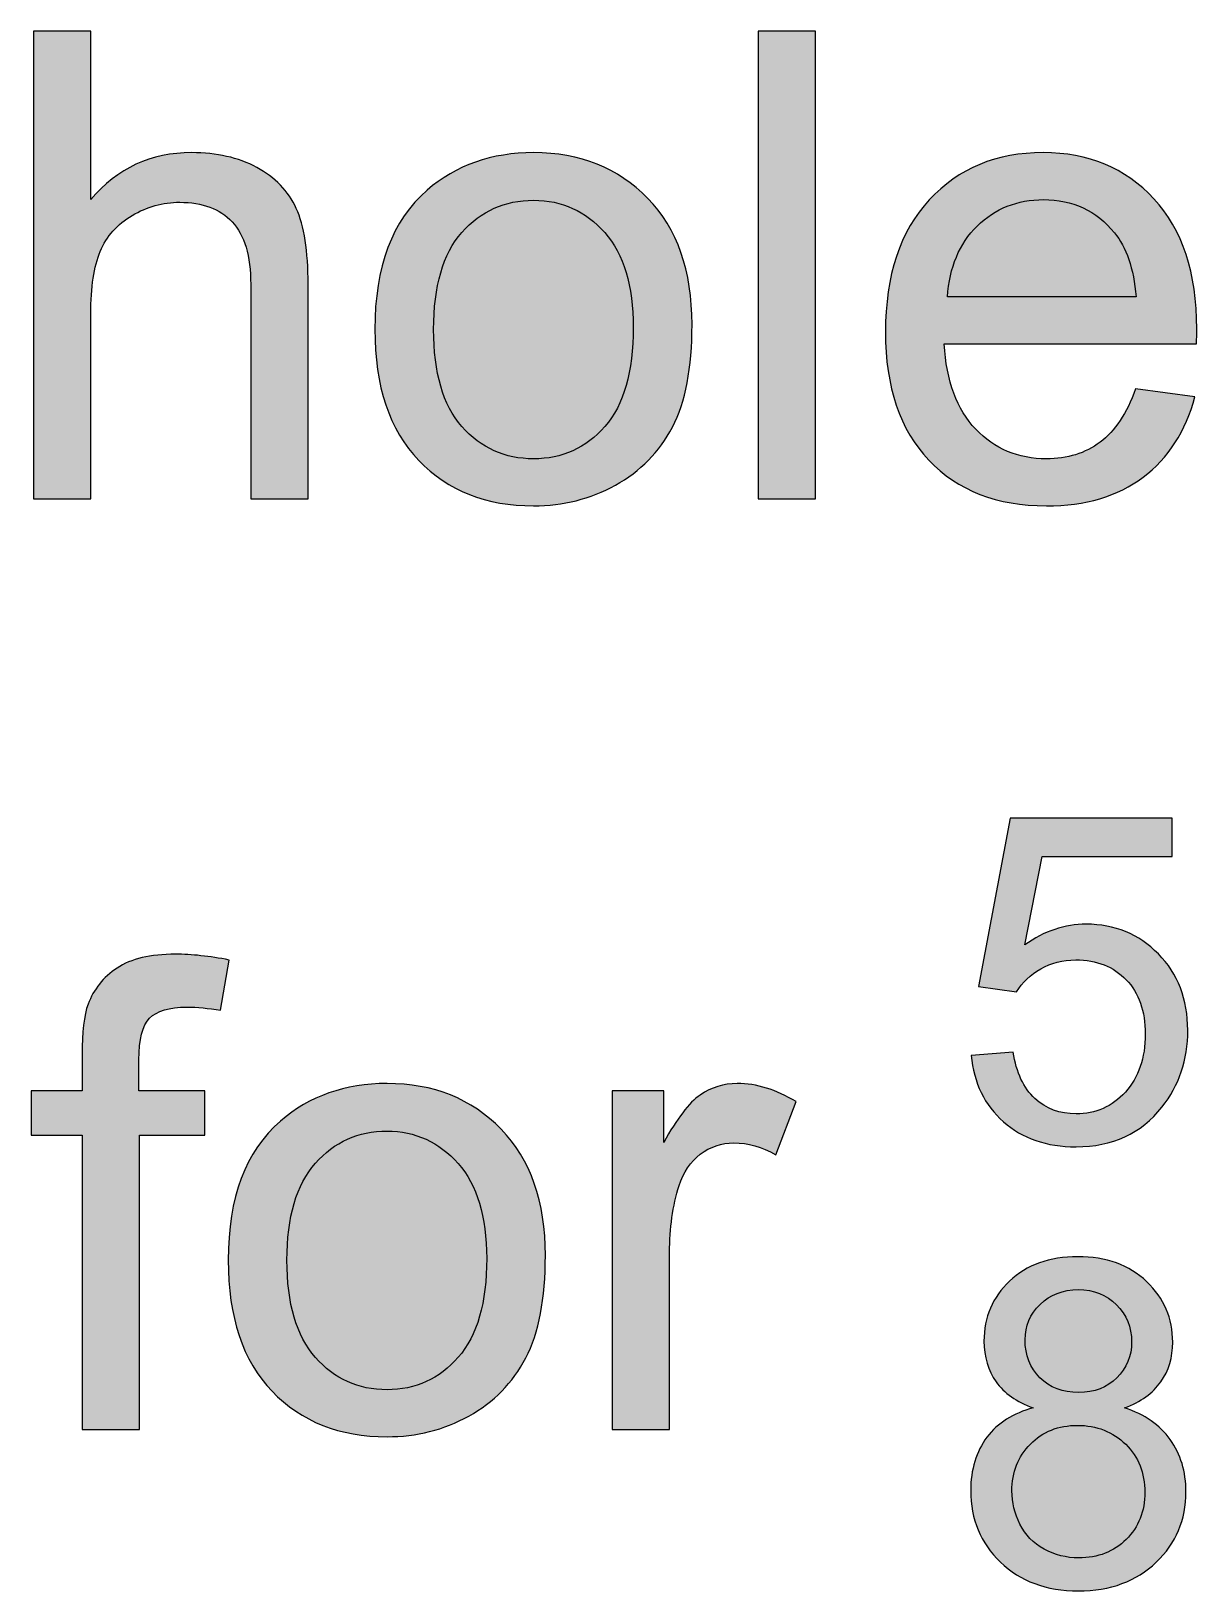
# Model space of a CAD drawing. Extents: x -3.7 to 29.7, y -3.9 to 14.9.
# Drawn here: x 15.523 to 18.516, y 10.865 to 14.869 of the extents above; entities that cross this region are included whole.
import ezdxf

# ---------------------------------------------------------------- set-up
doc = ezdxf.new("R2010")
doc.units = 0
doc.header["$MEASUREMENT"] = 0
doc.layers.add('LAYER_1', color=7, linetype='CONTINUOUS')

msp = doc.modelspace()

# ---------------------------------------------------------------- hatches: boundary and pattern name
at = {"layer": 'LAYER_1'}
h = msp.add_hatch(color=250, dxfattribs=at)
edge = h.paths.add_edge_path()
edge.add_spline(control_points=[(15.5281, 13.6691), (15.5281, 13.6691), (15.5281, 14.8694), (15.5281, 14.8694), (15.5281, 14.8694), (15.6756, 14.8694), (15.6756, 14.8694), (15.6756, 14.8694), (15.6756, 14.4375), (15.6756, 14.4375), (15.744, 14.5176), (15.8303, 14.5575), (15.9349, 14.5575), (15.9988, 14.5575), (16.0544, 14.5449), (16.1019, 14.5195), (16.1491, 14.4941), (16.1829, 14.4592), (16.2034, 14.4145), (16.2237, 14.3698), (16.2338, 14.3047), (16.2338, 14.2198), (16.2338, 14.2198), (16.2338, 13.6691), (16.2338, 13.6691), (16.2338, 13.6691), (16.0863, 13.6691), (16.0863, 13.6691), (16.0863, 13.6691), (16.0863, 14.2192), (16.0863, 14.2192), (16.0863, 14.2927), (16.0703, 14.3463), (16.0388, 14.3798), (16.0069, 14.4134), (15.9623, 14.4301), (15.9042, 14.4301), (15.8608, 14.4301), (15.82, 14.4189), (15.7817, 14.3963), (15.7434, 14.3737), (15.7164, 14.343), (15.6999, 14.3041), (15.6837, 14.2656), (15.6756, 14.2122), (15.6756, 14.144), (15.6756, 14.144), (15.6756, 13.6691), (15.6756, 13.6691), (15.6756, 13.6691), (15.5281, 13.6691), (15.5281, 13.6691)], knot_values=[0, 0, 0, 0, 0.058824, 0.058824, 0.058824, 0.117647, 0.117647, 0.117647, 0.176471, 0.176471, 0.176471, 0.235294, 0.235294, 0.235294, 0.294118, 0.294118, 0.294118, 0.352941, 0.352941, 0.352941, 0.411765, 0.411765, 0.411765, 0.470588, 0.470588, 0.470588, 0.529412, 0.529412, 0.529412, 0.588235, 0.588235, 0.588235, 0.647059, 0.647059, 0.647059, 0.705882, 0.705882, 0.705882, 0.764706, 0.764706, 0.764706, 0.823529, 0.823529, 0.823529, 0.882353, 0.882353, 0.882353, 0.941176, 0.941176, 0.941176, 1, 1, 1, 1], degree=3, periodic=1)
h = msp.add_hatch(color=250, dxfattribs=at)
edge = h.paths.add_edge_path()
edge.add_spline(control_points=[(17.3894, 13.6691), (17.3894, 13.6691), (17.3894, 14.8694), (17.3894, 14.8694), (17.3894, 14.8694), (17.5369, 14.8694), (17.5369, 14.8694), (17.5369, 14.8694), (17.5369, 13.6691), (17.5369, 13.6691), (17.5369, 13.6691), (17.3894, 13.6691), (17.3894, 13.6691)], knot_values=[0, 0, 0, 0, 0.25, 0.25, 0.25, 0.5, 0.5, 0.5, 0.75, 0.75, 0.75, 1, 1, 1, 1], degree=3, periodic=1)
h = msp.add_hatch(color=250, dxfattribs=at)
edge = h.paths.add_edge_path()
edge.add_spline(control_points=[(16.4051, 14.1041), (16.4051, 14.2647), (16.4497, 14.3837), (16.5394, 14.4612), (16.614, 14.5254), (16.7054, 14.5575), (16.813, 14.5575), (16.9323, 14.5575), (17.03, 14.5184), (17.106, 14.4402), (17.1817, 14.3623), (17.2197, 14.2541), (17.2197, 14.1164), (17.2197, 14.0046), (17.203, 13.9169), (17.1695, 13.8529), (17.136, 13.7889), (17.0871, 13.7392), (17.0228, 13.7038), (16.9588, 13.6683), (16.8886, 13.6507), (16.813, 13.6507), (16.6912, 13.6507), (16.5928, 13.6895), (16.5177, 13.7675), (16.4425, 13.8454), (16.4051, 13.9577), (16.4051, 14.1041)], knot_values=[0, 0, 0, 0, 0.111111, 0.111111, 0.111111, 0.222222, 0.222222, 0.222222, 0.333333, 0.333333, 0.333333, 0.444444, 0.444444, 0.444444, 0.555556, 0.555556, 0.555556, 0.666667, 0.666667, 0.666667, 0.777778, 0.777778, 0.777778, 0.888889, 0.888889, 0.888889, 1, 1, 1, 1], degree=3, periodic=1)
h = msp.add_hatch(color=250, dxfattribs=at)
edge = h.paths.add_edge_path()
edge.add_spline(control_points=[(18.3585, 13.9507), (18.3585, 13.9507), (18.5111, 13.9306), (18.5111, 13.9306), (18.4874, 13.842), (18.4429, 13.773), (18.3781, 13.7241), (18.3132, 13.6752), (18.2306, 13.6507), (18.1297, 13.6507), (18.0028, 13.6507), (17.9023, 13.6898), (17.828, 13.768), (17.7537, 13.846), (17.7165, 13.9558), (17.7165, 14.0969), (17.7165, 14.2427), (17.754, 14.3561), (17.8291, 14.4366), (17.9043, 14.5173), (18.0018, 14.5575), (18.1217, 14.5575), (18.2376, 14.5575), (18.3323, 14.5182), (18.4057, 14.4391), (18.4792, 14.36), (18.5161, 14.2489), (18.5161, 14.1055), (18.5161, 14.0969), (18.5158, 14.0837), (18.5153, 14.0664), (18.5153, 14.0664), (17.8674, 14.0664), (17.8674, 14.0664), (17.8729, 13.9712), (17.8998, 13.8979), (17.9484, 13.8474), (17.9967, 13.7968), (18.0574, 13.7714), (18.1297, 13.7714), (18.1836, 13.7714), (18.2297, 13.7856), (18.2677, 13.8141), (18.306, 13.8426), (18.3362, 13.8881), (18.3585, 13.9507)], knot_values=[0, 0, 0, 0, 0.066667, 0.066667, 0.066667, 0.133333, 0.133333, 0.133333, 0.2, 0.2, 0.2, 0.266667, 0.266667, 0.266667, 0.333333, 0.333333, 0.333333, 0.4, 0.4, 0.4, 0.466667, 0.466667, 0.466667, 0.533333, 0.533333, 0.533333, 0.6, 0.6, 0.6, 0.666667, 0.666667, 0.666667, 0.733333, 0.733333, 0.733333, 0.8, 0.8, 0.8, 0.866667, 0.866667, 0.866667, 0.933333, 0.933333, 0.933333, 1, 1, 1, 1], degree=3, periodic=1)
h = msp.add_hatch(color=250, dxfattribs=at)
edge = h.paths.add_edge_path()
edge.add_spline(control_points=[(16.5559, 14.1038), (16.5559, 13.9926), (16.5803, 13.9094), (16.6288, 13.8543), (16.6777, 13.799), (16.7389, 13.7714), (16.813, 13.7714), (16.8862, 13.7714), (16.9471, 13.799), (16.996, 13.8546), (17.0446, 13.9102), (17.0689, 13.9949), (17.0689, 14.1086), (17.0689, 14.2158), (17.0443, 14.2972), (16.9954, 14.3522), (16.9466, 14.4075), (16.8856, 14.4352), (16.813, 14.4352), (16.7389, 14.4352), (16.6777, 14.4078), (16.6288, 14.3528), (16.5803, 14.2978), (16.5559, 14.2147), (16.5559, 14.1038)], knot_values=[0, 0, 0, 0, 0.125, 0.125, 0.125, 0.25, 0.25, 0.25, 0.375, 0.375, 0.375, 0.5, 0.5, 0.5, 0.625, 0.625, 0.625, 0.75, 0.75, 0.75, 0.875, 0.875, 0.875, 1, 1, 1, 1], degree=3, periodic=1)
h = msp.add_hatch(color=250, dxfattribs=at)
edge = h.paths.add_edge_path()
edge.add_spline(control_points=[(17.8758, 14.1871), (17.8758, 14.1871), (18.3602, 14.1871), (18.3602, 14.1871), (18.3538, 14.2603), (18.3351, 14.315), (18.3046, 14.3517), (18.258, 14.4084), (18.1971, 14.4369), (18.1225, 14.4369), (18.0549, 14.4369), (17.9982, 14.4143), (17.952, 14.369), (17.9062, 14.3237), (17.8808, 14.2631), (17.8758, 14.1871)], knot_values=[0, 0, 0, 0, 0.2, 0.2, 0.2, 0.4, 0.4, 0.4, 0.6, 0.6, 0.6, 0.8, 0.8, 0.8, 1, 1, 1, 1], degree=3, periodic=1)
h = msp.add_hatch(color=250, dxfattribs=at)
edge = h.paths.add_edge_path()
edge.add_spline(control_points=[(17.9367, 12.2397), (17.9367, 12.2397), (18.0446, 12.2479), (18.0446, 12.2479), (18.0526, 12.1953), (18.0712, 12.1558), (18.1002, 12.1292), (18.1291, 12.1028), (18.1646, 12.0895), (18.2062, 12.0895), (18.2564, 12.0895), (18.2985, 12.1083), (18.3327, 12.1456), (18.3668, 12.1832), (18.3837, 12.2329), (18.3837, 12.2947), (18.3837, 12.3535), (18.3675, 12.3999), (18.3349, 12.4339), (18.3022, 12.4679), (18.259, 12.4849), (18.2052, 12.4849), (18.1717, 12.4849), (18.1418, 12.4773), (18.1152, 12.462), (18.0889, 12.4468), (18.0681, 12.4271), (18.0529, 12.4028), (18.0529, 12.4028), (17.9555, 12.4169), (17.9555, 12.4169), (17.9555, 12.4169), (18.0364, 12.8487), (18.0364, 12.8487), (18.0364, 12.8487), (18.4529, 12.8487), (18.4529, 12.8487), (18.4529, 12.8487), (18.4529, 12.7501), (18.4529, 12.7501), (18.4529, 12.7501), (18.1188, 12.7501), (18.1188, 12.7501), (18.1188, 12.7501), (18.074, 12.5235), (18.074, 12.5235), (18.1243, 12.5589), (18.1771, 12.5765), (18.2322, 12.5765), (18.3053, 12.5765), (18.3671, 12.551), (18.4174, 12.5002), (18.4677, 12.4494), (18.4929, 12.384), (18.4929, 12.3042), (18.4929, 12.2281), (18.4708, 12.1624), (18.4266, 12.1071), (18.3728, 12.039), (18.2993, 12.005), (18.2062, 12.005), (18.1299, 12.005), (18.0677, 12.0265), (18.0194, 12.0694), (17.9711, 12.1122), (17.9435, 12.1689), (17.9367, 12.2397)], knot_values=[0, 0, 0, 0, 0.045455, 0.045455, 0.045455, 0.090909, 0.090909, 0.090909, 0.136364, 0.136364, 0.136364, 0.181818, 0.181818, 0.181818, 0.227273, 0.227273, 0.227273, 0.272727, 0.272727, 0.272727, 0.318182, 0.318182, 0.318182, 0.363636, 0.363636, 0.363636, 0.409091, 0.409091, 0.409091, 0.454545, 0.454545, 0.454545, 0.5, 0.5, 0.5, 0.545455, 0.545455, 0.545455, 0.590909, 0.590909, 0.590909, 0.636364, 0.636364, 0.636364, 0.681818, 0.681818, 0.681818, 0.727273, 0.727273, 0.727273, 0.772727, 0.772727, 0.772727, 0.818182, 0.818182, 0.818182, 0.863636, 0.863636, 0.863636, 0.909091, 0.909091, 0.909091, 0.954545, 0.954545, 0.954545, 1, 1, 1, 1], degree=3, periodic=1)
h = msp.add_hatch(color=250, dxfattribs=at)
edge = h.paths.add_edge_path()
edge.add_spline(control_points=[(15.6533, 11.2791), (15.6533, 11.2791), (15.6533, 12.0351), (15.6533, 12.0351), (15.6533, 12.0351), (15.5225, 12.0351), (15.5225, 12.0351), (15.5225, 12.0351), (15.5225, 12.1491), (15.5225, 12.1491), (15.5225, 12.1491), (15.6533, 12.1491), (15.6533, 12.1491), (15.6533, 12.1491), (15.6533, 12.2413), (15.6533, 12.2413), (15.6533, 12.2997), (15.6583, 12.3429), (15.6686, 12.3712), (15.6829, 12.4092), (15.7074, 12.4402), (15.7432, 12.464), (15.7787, 12.4877), (15.8288, 12.4995), (15.893, 12.4995), (15.9346, 12.4995), (15.9805, 12.4944), (16.0307, 12.4846), (16.0307, 12.4846), (16.0086, 12.3555), (16.0086, 12.3555), (15.978, 12.3609), (15.9491, 12.3637), (15.9217, 12.3637), (15.8771, 12.3637), (15.8455, 12.3541), (15.8268, 12.3352), (15.8083, 12.3162), (15.7991, 12.2806), (15.7991, 12.2287), (15.7991, 12.2287), (15.7991, 12.1491), (15.7991, 12.1491), (15.7991, 12.1491), (15.9685, 12.1491), (15.9685, 12.1491), (15.9685, 12.1491), (15.9685, 12.0351), (15.9685, 12.0351), (15.9685, 12.0351), (15.8008, 12.0351), (15.8008, 12.0351), (15.8008, 12.0351), (15.8008, 11.2791), (15.8008, 11.2791), (15.8008, 11.2791), (15.6533, 11.2791), (15.6533, 11.2791)], knot_values=[0, 0, 0, 0, 0.052632, 0.052632, 0.052632, 0.105263, 0.105263, 0.105263, 0.157895, 0.157895, 0.157895, 0.210526, 0.210526, 0.210526, 0.263158, 0.263158, 0.263158, 0.315789, 0.315789, 0.315789, 0.368421, 0.368421, 0.368421, 0.421053, 0.421053, 0.421053, 0.473684, 0.473684, 0.473684, 0.526316, 0.526316, 0.526316, 0.578947, 0.578947, 0.578947, 0.631579, 0.631579, 0.631579, 0.684211, 0.684211, 0.684211, 0.736842, 0.736842, 0.736842, 0.789474, 0.789474, 0.789474, 0.842105, 0.842105, 0.842105, 0.894737, 0.894737, 0.894737, 0.947368, 0.947368, 0.947368, 1, 1, 1, 1], degree=3, periodic=1)
h = msp.add_hatch(color=250, dxfattribs=at)
edge = h.paths.add_edge_path()
edge.add_spline(control_points=[(16.0285, 11.7141), (16.0285, 11.8747), (16.0732, 11.9938), (16.1629, 12.0711), (16.2374, 12.1354), (16.3288, 12.1675), (16.4364, 12.1675), (16.5557, 12.1675), (16.6535, 12.1284), (16.7294, 12.0502), (16.8052, 11.9723), (16.8431, 11.8641), (16.8431, 11.7264), (16.8431, 11.6146), (16.8264, 11.5269), (16.7929, 11.4629), (16.7594, 11.3989), (16.7105, 11.3492), (16.6462, 11.3137), (16.5823, 11.2782), (16.5121, 11.2606), (16.4364, 11.2606), (16.3146, 11.2606), (16.2163, 11.2995), (16.1411, 11.3775), (16.0659, 11.4554), (16.0285, 11.5677), (16.0285, 11.7141)], knot_values=[0, 0, 0, 0, 0.111111, 0.111111, 0.111111, 0.222222, 0.222222, 0.222222, 0.333333, 0.333333, 0.333333, 0.444444, 0.444444, 0.444444, 0.555556, 0.555556, 0.555556, 0.666667, 0.666667, 0.666667, 0.777778, 0.777778, 0.777778, 0.888889, 0.888889, 0.888889, 1, 1, 1, 1], degree=3, periodic=1)
h = msp.add_hatch(color=250, dxfattribs=at)
edge = h.paths.add_edge_path()
edge.add_spline(control_points=[(17.0144, 11.2791), (17.0144, 11.2791), (17.0144, 12.1491), (17.0144, 12.1491), (17.0144, 12.1491), (17.1469, 12.1491), (17.1469, 12.1491), (17.1469, 12.1491), (17.1469, 12.0158), (17.1469, 12.0158), (17.1807, 12.0775), (17.212, 12.1183), (17.2407, 12.1379), (17.2695, 12.1577), (17.3011, 12.1675), (17.3354, 12.1675), (17.3852, 12.1675), (17.4357, 12.1518), (17.4871, 12.1209), (17.4871, 12.1209), (17.4346, 11.9848), (17.4346, 11.9848), (17.3989, 12.0049), (17.3632, 12.015), (17.3274, 12.015), (17.2952, 12.015), (17.2664, 12.0052), (17.241, 11.986), (17.2156, 11.9666), (17.1974, 11.9398), (17.1866, 11.9055), (17.17, 11.8532), (17.162, 11.7959), (17.162, 11.7337), (17.162, 11.7337), (17.162, 11.2791), (17.162, 11.2791), (17.162, 11.2791), (17.0144, 11.2791), (17.0144, 11.2791)], knot_values=[0, 0, 0, 0, 0.076923, 0.076923, 0.076923, 0.153846, 0.153846, 0.153846, 0.230769, 0.230769, 0.230769, 0.307692, 0.307692, 0.307692, 0.384615, 0.384615, 0.384615, 0.461538, 0.461538, 0.461538, 0.538462, 0.538462, 0.538462, 0.615385, 0.615385, 0.615385, 0.692308, 0.692308, 0.692308, 0.769231, 0.769231, 0.769231, 0.846154, 0.846154, 0.846154, 0.923077, 0.923077, 0.923077, 1, 1, 1, 1], degree=3, periodic=1)
h = msp.add_hatch(color=250, dxfattribs=at)
edge = h.paths.add_edge_path()
edge.add_spline(control_points=[(16.1794, 11.7138), (16.1794, 11.6026), (16.2037, 11.5194), (16.2523, 11.4643), (16.3012, 11.409), (16.3623, 11.3813), (16.4364, 11.3813), (16.5096, 11.3813), (16.5705, 11.409), (16.6194, 11.4646), (16.668, 11.5201), (16.6923, 11.6048), (16.6923, 11.7186), (16.6923, 11.8258), (16.6677, 11.9072), (16.6188, 11.9622), (16.57, 12.0175), (16.509, 12.0452), (16.4364, 12.0452), (16.3623, 12.0452), (16.3012, 12.0178), (16.2523, 11.9627), (16.2037, 11.9077), (16.1794, 11.8247), (16.1794, 11.7138)], knot_values=[0, 0, 0, 0, 0.125, 0.125, 0.125, 0.25, 0.25, 0.25, 0.375, 0.375, 0.375, 0.5, 0.5, 0.5, 0.625, 0.625, 0.625, 0.75, 0.75, 0.75, 0.875, 0.875, 0.875, 1, 1, 1, 1], degree=3, periodic=1)
h = msp.add_hatch(color=250, dxfattribs=at)
edge = h.paths.add_edge_path()
edge.add_spline(control_points=[(18.0957, 11.3346), (18.0529, 11.3502), (18.0211, 11.3727), (18.0005, 11.4017), (17.9799, 11.4308), (17.9695, 11.4656), (17.9695, 11.5061), (17.9695, 11.5673), (17.9914, 11.6185), (18.0352, 11.6602), (18.0792, 11.7018), (18.1375, 11.7228), (18.2105, 11.7228), (18.2837, 11.7228), (18.3427, 11.7015), (18.3873, 11.6588), (18.4318, 11.6162), (18.4542, 11.5644), (18.4542, 11.5032), (18.4542, 11.4642), (18.444, 11.4302), (18.4237, 11.4015), (18.4033, 11.3725), (18.3724, 11.3502), (18.3308, 11.3346), (18.3822, 11.3177), (18.4211, 11.2908), (18.4479, 11.2532), (18.4747, 11.2158), (18.4882, 11.1712), (18.4882, 11.1192), (18.4882, 11.0475), (18.4628, 10.9872), (18.4121, 10.9383), (18.3612, 10.8895), (18.2946, 10.865), (18.2118, 10.865), (18.1291, 10.865), (18.0625, 10.8895), (18.0116, 10.9386), (17.9609, 10.9876), (17.9355, 11.0489), (17.9355, 11.1222), (17.9355, 11.1767), (17.9494, 11.2225), (17.9771, 11.2593), (18.0049, 11.2963), (18.0445, 11.3212), (18.0957, 11.3346)], knot_values=[0, 0, 0, 0, 0.0625, 0.0625, 0.0625, 0.125, 0.125, 0.125, 0.1875, 0.1875, 0.1875, 0.25, 0.25, 0.25, 0.3125, 0.3125, 0.3125, 0.375, 0.375, 0.375, 0.4375, 0.4375, 0.4375, 0.5, 0.5, 0.5, 0.5625, 0.5625, 0.5625, 0.625, 0.625, 0.625, 0.6875, 0.6875, 0.6875, 0.75, 0.75, 0.75, 0.8125, 0.8125, 0.8125, 0.875, 0.875, 0.875, 0.9375, 0.9375, 0.9375, 1, 1, 1, 1], degree=3, periodic=1)
h = msp.add_hatch(color=250, dxfattribs=at)
edge = h.paths.add_edge_path()
edge.add_spline(control_points=[(18.0751, 11.5098), (18.0751, 11.4699), (18.0879, 11.4375), (18.1131, 11.4122), (18.1385, 11.387), (18.1717, 11.3743), (18.213, 11.3743), (18.2531, 11.3743), (18.2856, 11.3868), (18.3108, 11.4118), (18.336, 11.4369), (18.3486, 11.4676), (18.3486, 11.504), (18.3486, 11.5419), (18.3357, 11.5738), (18.3096, 11.5996), (18.2838, 11.6254), (18.2512, 11.6383), (18.2118, 11.6383), (18.1722, 11.6383), (18.1395, 11.6255), (18.1137, 11.6003), (18.088, 11.5751), (18.0751, 11.545), (18.0751, 11.5098)], knot_values=[0, 0, 0, 0, 0.125, 0.125, 0.125, 0.25, 0.25, 0.25, 0.375, 0.375, 0.375, 0.5, 0.5, 0.5, 0.625, 0.625, 0.625, 0.75, 0.75, 0.75, 0.875, 0.875, 0.875, 1, 1, 1, 1], degree=3, periodic=1)
h = msp.add_hatch(color=250, dxfattribs=at)
edge = h.paths.add_edge_path()
edge.add_spline(control_points=[(18.0412, 11.1214), (18.0412, 11.0919), (18.048, 11.0635), (18.0617, 11.036), (18.0754, 11.0086), (18.0961, 10.9872), (18.1239, 10.9722), (18.1514, 10.9572), (18.1811, 10.9495), (18.2126, 10.9495), (18.2623, 10.9495), (18.3029, 10.9654), (18.3349, 10.997), (18.3668, 11.0287), (18.3826, 11.069), (18.3826, 11.1179), (18.3826, 11.1676), (18.3661, 11.2086), (18.3335, 11.2411), (18.3006, 11.2735), (18.2591, 11.2898), (18.2093, 11.2898), (18.1604, 11.2898), (18.1203, 11.2738), (18.0886, 11.2417), (18.0569, 11.2096), (18.0412, 11.1695), (18.0412, 11.1214)], knot_values=[0, 0, 0, 0, 0.111111, 0.111111, 0.111111, 0.222222, 0.222222, 0.222222, 0.333333, 0.333333, 0.333333, 0.444444, 0.444444, 0.444444, 0.555556, 0.555556, 0.555556, 0.666667, 0.666667, 0.666667, 0.777778, 0.777778, 0.777778, 0.888889, 0.888889, 0.888889, 1, 1, 1, 1], degree=3, periodic=1)

# ---------------------------------------------------------------- linework, layer by layer
at = {"layer": 'LAYER_1', "color": 250}
for points, knots in [([(15.5281, 13.6691), (15.5281, 13.6691), (15.5281, 14.8694), (15.5281, 14.8694), (15.5281, 14.8694), (15.6756, 14.8694), (15.6756, 14.8694), (15.6756, 14.8694), (15.6756, 14.4375), (15.6756, 14.4375), (15.744, 14.5176), (15.8303, 14.5575), (15.9349, 14.5575), (15.9988, 14.5575), (16.0544, 14.5449), (16.1019, 14.5195), (16.1491, 14.4941), (16.1829, 14.4592), (16.2034, 14.4145), (16.2237, 14.3698), (16.2338, 14.3047), (16.2338, 14.2198), (16.2338, 14.2198), (16.2338, 13.6691), (16.2338, 13.6691), (16.2338, 13.6691), (16.0863, 13.6691), (16.0863, 13.6691), (16.0863, 13.6691), (16.0863, 14.2192), (16.0863, 14.2192), (16.0863, 14.2927), (16.0703, 14.3463), (16.0388, 14.3798), (16.0069, 14.4134), (15.9623, 14.4301), (15.9042, 14.4301), (15.8608, 14.4301), (15.82, 14.4189), (15.7817, 14.3963), (15.7434, 14.3737), (15.7164, 14.343), (15.6999, 14.3041), (15.6837, 14.2656), (15.6756, 14.2122), (15.6756, 14.144), (15.6756, 14.144), (15.6756, 13.6691), (15.6756, 13.6691), (15.6756, 13.6691), (15.5281, 13.6691), (15.5281, 13.6691)], [0, 0, 0, 0, 0.058824, 0.058824, 0.058824, 0.117647, 0.117647, 0.117647, 0.176471, 0.176471, 0.176471, 0.235294, 0.235294, 0.235294, 0.294118, 0.294118, 0.294118, 0.352941, 0.352941, 0.352941, 0.411765, 0.411765, 0.411765, 0.470588, 0.470588, 0.470588, 0.529412, 0.529412, 0.529412, 0.588235, 0.588235, 0.588235, 0.647059, 0.647059, 0.647059, 0.705882, 0.705882, 0.705882, 0.764706, 0.764706, 0.764706, 0.823529, 0.823529, 0.823529, 0.882353, 0.882353, 0.882353, 0.941176, 0.941176, 0.941176, 1, 1, 1, 1]), ([(17.3894, 13.6691), (17.3894, 13.6691), (17.3894, 14.8694), (17.3894, 14.8694), (17.3894, 14.8694), (17.5369, 14.8694), (17.5369, 14.8694), (17.5369, 14.8694), (17.5369, 13.6691), (17.5369, 13.6691), (17.5369, 13.6691), (17.3894, 13.6691), (17.3894, 13.6691)], [0, 0, 0, 0, 0.25, 0.25, 0.25, 0.5, 0.5, 0.5, 0.75, 0.75, 0.75, 1, 1, 1, 1]), ([(16.4051, 14.1041), (16.4051, 14.2647), (16.4497, 14.3837), (16.5394, 14.4612), (16.614, 14.5254), (16.7054, 14.5575), (16.813, 14.5575), (16.9323, 14.5575), (17.03, 14.5184), (17.106, 14.4402), (17.1817, 14.3623), (17.2197, 14.2541), (17.2197, 14.1164), (17.2197, 14.0046), (17.203, 13.9169), (17.1695, 13.8529), (17.136, 13.7889), (17.0871, 13.7392), (17.0228, 13.7038), (16.9588, 13.6683), (16.8886, 13.6507), (16.813, 13.6507), (16.6912, 13.6507), (16.5928, 13.6895), (16.5177, 13.7675), (16.4425, 13.8454), (16.4051, 13.9577), (16.4051, 14.1041)], [0, 0, 0, 0, 0.111111, 0.111111, 0.111111, 0.222222, 0.222222, 0.222222, 0.333333, 0.333333, 0.333333, 0.444444, 0.444444, 0.444444, 0.555556, 0.555556, 0.555556, 0.666667, 0.666667, 0.666667, 0.777778, 0.777778, 0.777778, 0.888889, 0.888889, 0.888889, 1, 1, 1, 1]), ([(18.3585, 13.9507), (18.3585, 13.9507), (18.5111, 13.9306), (18.5111, 13.9306), (18.4874, 13.842), (18.4429, 13.773), (18.3781, 13.7241), (18.3132, 13.6752), (18.2306, 13.6507), (18.1297, 13.6507), (18.0028, 13.6507), (17.9023, 13.6898), (17.828, 13.768), (17.7537, 13.846), (17.7165, 13.9558), (17.7165, 14.0969), (17.7165, 14.2427), (17.754, 14.3561), (17.8291, 14.4366), (17.9043, 14.5173), (18.0018, 14.5575), (18.1217, 14.5575), (18.2376, 14.5575), (18.3323, 14.5182), (18.4057, 14.4391), (18.4792, 14.36), (18.5161, 14.2489), (18.5161, 14.1055), (18.5161, 14.0969), (18.5158, 14.0837), (18.5153, 14.0664), (18.5153, 14.0664), (17.8674, 14.0664), (17.8674, 14.0664), (17.8729, 13.9712), (17.8998, 13.8979), (17.9484, 13.8474), (17.9967, 13.7968), (18.0574, 13.7714), (18.1297, 13.7714), (18.1836, 13.7714), (18.2297, 13.7856), (18.2677, 13.8141), (18.306, 13.8426), (18.3362, 13.8881), (18.3585, 13.9507)], [0, 0, 0, 0, 0.066667, 0.066667, 0.066667, 0.133333, 0.133333, 0.133333, 0.2, 0.2, 0.2, 0.266667, 0.266667, 0.266667, 0.333333, 0.333333, 0.333333, 0.4, 0.4, 0.4, 0.466667, 0.466667, 0.466667, 0.533333, 0.533333, 0.533333, 0.6, 0.6, 0.6, 0.666667, 0.666667, 0.666667, 0.733333, 0.733333, 0.733333, 0.8, 0.8, 0.8, 0.866667, 0.866667, 0.866667, 0.933333, 0.933333, 0.933333, 1, 1, 1, 1]), ([(16.5559, 14.1038), (16.5559, 13.9926), (16.5803, 13.9094), (16.6288, 13.8543), (16.6777, 13.799), (16.7389, 13.7714), (16.813, 13.7714), (16.8862, 13.7714), (16.9471, 13.799), (16.996, 13.8546), (17.0446, 13.9102), (17.0689, 13.9949), (17.0689, 14.1086), (17.0689, 14.2158), (17.0443, 14.2972), (16.9954, 14.3522), (16.9466, 14.4075), (16.8856, 14.4352), (16.813, 14.4352), (16.7389, 14.4352), (16.6777, 14.4078), (16.6288, 14.3528), (16.5803, 14.2978), (16.5559, 14.2147), (16.5559, 14.1038)], [0, 0, 0, 0, 0.125, 0.125, 0.125, 0.25, 0.25, 0.25, 0.375, 0.375, 0.375, 0.5, 0.5, 0.5, 0.625, 0.625, 0.625, 0.75, 0.75, 0.75, 0.875, 0.875, 0.875, 1, 1, 1, 1]), ([(17.8758, 14.1871), (17.8758, 14.1871), (18.3602, 14.1871), (18.3602, 14.1871), (18.3538, 14.2603), (18.3351, 14.315), (18.3046, 14.3517), (18.258, 14.4084), (18.1971, 14.4369), (18.1225, 14.4369), (18.0549, 14.4369), (17.9982, 14.4143), (17.952, 14.369), (17.9062, 14.3237), (17.8808, 14.2631), (17.8758, 14.1871)], [0, 0, 0, 0, 0.2, 0.2, 0.2, 0.4, 0.4, 0.4, 0.6, 0.6, 0.6, 0.8, 0.8, 0.8, 1, 1, 1, 1]), ([(17.9367, 12.2397), (17.9367, 12.2397), (18.0446, 12.2479), (18.0446, 12.2479), (18.0526, 12.1953), (18.0712, 12.1558), (18.1002, 12.1292), (18.1291, 12.1028), (18.1646, 12.0895), (18.2062, 12.0895), (18.2564, 12.0895), (18.2985, 12.1083), (18.3327, 12.1456), (18.3668, 12.1832), (18.3837, 12.2329), (18.3837, 12.2947), (18.3837, 12.3535), (18.3675, 12.3999), (18.3349, 12.4339), (18.3022, 12.4679), (18.259, 12.4849), (18.2052, 12.4849), (18.1717, 12.4849), (18.1418, 12.4773), (18.1152, 12.462), (18.0889, 12.4468), (18.0681, 12.4271), (18.0529, 12.4028), (18.0529, 12.4028), (17.9555, 12.4169), (17.9555, 12.4169), (17.9555, 12.4169), (18.0364, 12.8487), (18.0364, 12.8487), (18.0364, 12.8487), (18.4529, 12.8487), (18.4529, 12.8487), (18.4529, 12.8487), (18.4529, 12.7501), (18.4529, 12.7501), (18.4529, 12.7501), (18.1188, 12.7501), (18.1188, 12.7501), (18.1188, 12.7501), (18.074, 12.5235), (18.074, 12.5235), (18.1243, 12.5589), (18.1771, 12.5765), (18.2322, 12.5765), (18.3053, 12.5765), (18.3671, 12.551), (18.4174, 12.5002), (18.4677, 12.4494), (18.4929, 12.384), (18.4929, 12.3042), (18.4929, 12.2281), (18.4708, 12.1624), (18.4266, 12.1071), (18.3728, 12.039), (18.2993, 12.005), (18.2062, 12.005), (18.1299, 12.005), (18.0677, 12.0265), (18.0194, 12.0694), (17.9711, 12.1122), (17.9435, 12.1689), (17.9367, 12.2397)], [0, 0, 0, 0, 0.045455, 0.045455, 0.045455, 0.090909, 0.090909, 0.090909, 0.136364, 0.136364, 0.136364, 0.181818, 0.181818, 0.181818, 0.227273, 0.227273, 0.227273, 0.272727, 0.272727, 0.272727, 0.318182, 0.318182, 0.318182, 0.363636, 0.363636, 0.363636, 0.409091, 0.409091, 0.409091, 0.454545, 0.454545, 0.454545, 0.5, 0.5, 0.5, 0.545455, 0.545455, 0.545455, 0.590909, 0.590909, 0.590909, 0.636364, 0.636364, 0.636364, 0.681818, 0.681818, 0.681818, 0.727273, 0.727273, 0.727273, 0.772727, 0.772727, 0.772727, 0.818182, 0.818182, 0.818182, 0.863636, 0.863636, 0.863636, 0.909091, 0.909091, 0.909091, 0.954545, 0.954545, 0.954545, 1, 1, 1, 1]), ([(15.6533, 11.2791), (15.6533, 11.2791), (15.6533, 12.0351), (15.6533, 12.0351), (15.6533, 12.0351), (15.5225, 12.0351), (15.5225, 12.0351), (15.5225, 12.0351), (15.5225, 12.1491), (15.5225, 12.1491), (15.5225, 12.1491), (15.6533, 12.1491), (15.6533, 12.1491), (15.6533, 12.1491), (15.6533, 12.2413), (15.6533, 12.2413), (15.6533, 12.2997), (15.6583, 12.3429), (15.6686, 12.3712), (15.6829, 12.4092), (15.7074, 12.4402), (15.7432, 12.464), (15.7787, 12.4877), (15.8288, 12.4995), (15.893, 12.4995), (15.9346, 12.4995), (15.9805, 12.4944), (16.0307, 12.4846), (16.0307, 12.4846), (16.0086, 12.3555), (16.0086, 12.3555), (15.978, 12.3609), (15.9491, 12.3637), (15.9217, 12.3637), (15.8771, 12.3637), (15.8455, 12.3541), (15.8268, 12.3352), (15.8083, 12.3162), (15.7991, 12.2806), (15.7991, 12.2287), (15.7991, 12.2287), (15.7991, 12.1491), (15.7991, 12.1491), (15.7991, 12.1491), (15.9685, 12.1491), (15.9685, 12.1491), (15.9685, 12.1491), (15.9685, 12.0351), (15.9685, 12.0351), (15.9685, 12.0351), (15.8008, 12.0351), (15.8008, 12.0351), (15.8008, 12.0351), (15.8008, 11.2791), (15.8008, 11.2791), (15.8008, 11.2791), (15.6533, 11.2791), (15.6533, 11.2791)], [0, 0, 0, 0, 0.052632, 0.052632, 0.052632, 0.105263, 0.105263, 0.105263, 0.157895, 0.157895, 0.157895, 0.210526, 0.210526, 0.210526, 0.263158, 0.263158, 0.263158, 0.315789, 0.315789, 0.315789, 0.368421, 0.368421, 0.368421, 0.421053, 0.421053, 0.421053, 0.473684, 0.473684, 0.473684, 0.526316, 0.526316, 0.526316, 0.578947, 0.578947, 0.578947, 0.631579, 0.631579, 0.631579, 0.684211, 0.684211, 0.684211, 0.736842, 0.736842, 0.736842, 0.789474, 0.789474, 0.789474, 0.842105, 0.842105, 0.842105, 0.894737, 0.894737, 0.894737, 0.947368, 0.947368, 0.947368, 1, 1, 1, 1]), ([(16.0285, 11.7141), (16.0285, 11.8747), (16.0732, 11.9938), (16.1629, 12.0711), (16.2374, 12.1354), (16.3288, 12.1675), (16.4364, 12.1675), (16.5557, 12.1675), (16.6535, 12.1284), (16.7294, 12.0502), (16.8052, 11.9723), (16.8431, 11.8641), (16.8431, 11.7264), (16.8431, 11.6146), (16.8264, 11.5269), (16.7929, 11.4629), (16.7594, 11.3989), (16.7105, 11.3492), (16.6462, 11.3137), (16.5823, 11.2782), (16.5121, 11.2606), (16.4364, 11.2606), (16.3146, 11.2606), (16.2163, 11.2995), (16.1411, 11.3775), (16.0659, 11.4554), (16.0285, 11.5677), (16.0285, 11.7141)], [0, 0, 0, 0, 0.111111, 0.111111, 0.111111, 0.222222, 0.222222, 0.222222, 0.333333, 0.333333, 0.333333, 0.444444, 0.444444, 0.444444, 0.555556, 0.555556, 0.555556, 0.666667, 0.666667, 0.666667, 0.777778, 0.777778, 0.777778, 0.888889, 0.888889, 0.888889, 1, 1, 1, 1]), ([(17.0144, 11.2791), (17.0144, 11.2791), (17.0144, 12.1491), (17.0144, 12.1491), (17.0144, 12.1491), (17.1469, 12.1491), (17.1469, 12.1491), (17.1469, 12.1491), (17.1469, 12.0158), (17.1469, 12.0158), (17.1807, 12.0775), (17.212, 12.1183), (17.2407, 12.1379), (17.2695, 12.1577), (17.3011, 12.1675), (17.3354, 12.1675), (17.3852, 12.1675), (17.4357, 12.1518), (17.4871, 12.1209), (17.4871, 12.1209), (17.4346, 11.9848), (17.4346, 11.9848), (17.3989, 12.0049), (17.3632, 12.015), (17.3274, 12.015), (17.2952, 12.015), (17.2664, 12.0052), (17.241, 11.986), (17.2156, 11.9666), (17.1974, 11.9398), (17.1866, 11.9055), (17.17, 11.8532), (17.162, 11.7959), (17.162, 11.7337), (17.162, 11.7337), (17.162, 11.2791), (17.162, 11.2791), (17.162, 11.2791), (17.0144, 11.2791), (17.0144, 11.2791)], [0, 0, 0, 0, 0.076923, 0.076923, 0.076923, 0.153846, 0.153846, 0.153846, 0.230769, 0.230769, 0.230769, 0.307692, 0.307692, 0.307692, 0.384615, 0.384615, 0.384615, 0.461538, 0.461538, 0.461538, 0.538462, 0.538462, 0.538462, 0.615385, 0.615385, 0.615385, 0.692308, 0.692308, 0.692308, 0.769231, 0.769231, 0.769231, 0.846154, 0.846154, 0.846154, 0.923077, 0.923077, 0.923077, 1, 1, 1, 1]), ([(16.1794, 11.7138), (16.1794, 11.6026), (16.2037, 11.5194), (16.2523, 11.4643), (16.3012, 11.409), (16.3623, 11.3813), (16.4364, 11.3813), (16.5096, 11.3813), (16.5705, 11.409), (16.6194, 11.4646), (16.668, 11.5201), (16.6923, 11.6048), (16.6923, 11.7186), (16.6923, 11.8258), (16.6677, 11.9072), (16.6188, 11.9622), (16.57, 12.0175), (16.509, 12.0452), (16.4364, 12.0452), (16.3623, 12.0452), (16.3012, 12.0178), (16.2523, 11.9627), (16.2037, 11.9077), (16.1794, 11.8247), (16.1794, 11.7138)], [0, 0, 0, 0, 0.125, 0.125, 0.125, 0.25, 0.25, 0.25, 0.375, 0.375, 0.375, 0.5, 0.5, 0.5, 0.625, 0.625, 0.625, 0.75, 0.75, 0.75, 0.875, 0.875, 0.875, 1, 1, 1, 1]), ([(18.0957, 11.3346), (18.0529, 11.3502), (18.0211, 11.3727), (18.0005, 11.4017), (17.9799, 11.4308), (17.9695, 11.4656), (17.9695, 11.5061), (17.9695, 11.5673), (17.9914, 11.6185), (18.0352, 11.6602), (18.0792, 11.7018), (18.1375, 11.7228), (18.2105, 11.7228), (18.2837, 11.7228), (18.3427, 11.7015), (18.3873, 11.6588), (18.4318, 11.6162), (18.4542, 11.5644), (18.4542, 11.5032), (18.4542, 11.4642), (18.444, 11.4302), (18.4237, 11.4015), (18.4033, 11.3725), (18.3724, 11.3502), (18.3308, 11.3346), (18.3822, 11.3177), (18.4211, 11.2908), (18.4479, 11.2532), (18.4747, 11.2158), (18.4882, 11.1712), (18.4882, 11.1192), (18.4882, 11.0475), (18.4628, 10.9872), (18.4121, 10.9383), (18.3612, 10.8895), (18.2946, 10.865), (18.2118, 10.865), (18.1291, 10.865), (18.0625, 10.8895), (18.0116, 10.9386), (17.9609, 10.9876), (17.9355, 11.0489), (17.9355, 11.1222), (17.9355, 11.1767), (17.9494, 11.2225), (17.9771, 11.2593), (18.0049, 11.2963), (18.0445, 11.3212), (18.0957, 11.3346)], [0, 0, 0, 0, 0.0625, 0.0625, 0.0625, 0.125, 0.125, 0.125, 0.1875, 0.1875, 0.1875, 0.25, 0.25, 0.25, 0.3125, 0.3125, 0.3125, 0.375, 0.375, 0.375, 0.4375, 0.4375, 0.4375, 0.5, 0.5, 0.5, 0.5625, 0.5625, 0.5625, 0.625, 0.625, 0.625, 0.6875, 0.6875, 0.6875, 0.75, 0.75, 0.75, 0.8125, 0.8125, 0.8125, 0.875, 0.875, 0.875, 0.9375, 0.9375, 0.9375, 1, 1, 1, 1]), ([(18.0751, 11.5098), (18.0751, 11.4699), (18.0879, 11.4375), (18.1131, 11.4122), (18.1385, 11.387), (18.1717, 11.3743), (18.213, 11.3743), (18.2531, 11.3743), (18.2856, 11.3868), (18.3108, 11.4118), (18.336, 11.4369), (18.3486, 11.4676), (18.3486, 11.504), (18.3486, 11.5419), (18.3357, 11.5738), (18.3096, 11.5996), (18.2838, 11.6254), (18.2512, 11.6383), (18.2118, 11.6383), (18.1722, 11.6383), (18.1395, 11.6255), (18.1137, 11.6003), (18.088, 11.5751), (18.0751, 11.545), (18.0751, 11.5098)], [0, 0, 0, 0, 0.125, 0.125, 0.125, 0.25, 0.25, 0.25, 0.375, 0.375, 0.375, 0.5, 0.5, 0.5, 0.625, 0.625, 0.625, 0.75, 0.75, 0.75, 0.875, 0.875, 0.875, 1, 1, 1, 1]), ([(18.0412, 11.1214), (18.0412, 11.0919), (18.048, 11.0635), (18.0617, 11.036), (18.0754, 11.0086), (18.0961, 10.9872), (18.1239, 10.9722), (18.1514, 10.9572), (18.1811, 10.9495), (18.2126, 10.9495), (18.2623, 10.9495), (18.3029, 10.9654), (18.3349, 10.997), (18.3668, 11.0287), (18.3826, 11.069), (18.3826, 11.1179), (18.3826, 11.1676), (18.3661, 11.2086), (18.3335, 11.2411), (18.3006, 11.2735), (18.2591, 11.2898), (18.2093, 11.2898), (18.1604, 11.2898), (18.1203, 11.2738), (18.0886, 11.2417), (18.0569, 11.2096), (18.0412, 11.1695), (18.0412, 11.1214)], [0, 0, 0, 0, 0.111111, 0.111111, 0.111111, 0.222222, 0.222222, 0.222222, 0.333333, 0.333333, 0.333333, 0.444444, 0.444444, 0.444444, 0.555556, 0.555556, 0.555556, 0.666667, 0.666667, 0.666667, 0.777778, 0.777778, 0.777778, 0.888889, 0.888889, 0.888889, 1, 1, 1, 1])]:
    msp.add_open_spline(points, degree=3, knots=knots, dxfattribs=at)

doc.saveas('drawing.dxf')
